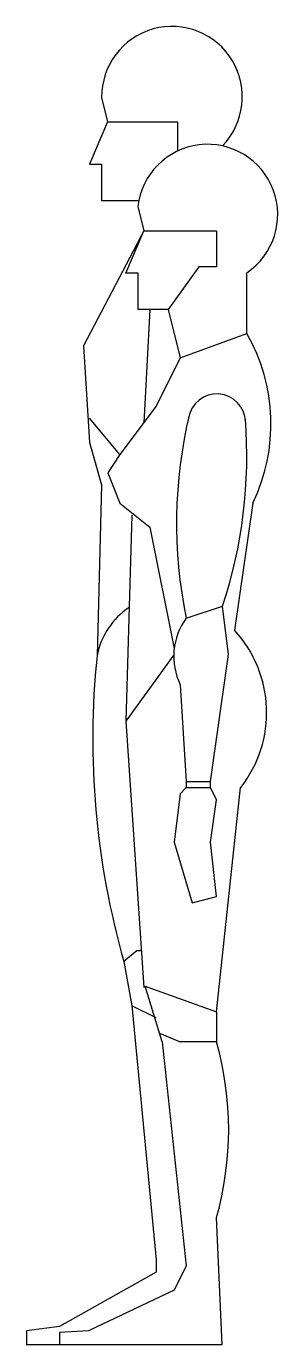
# Model space of a CAD drawing. Extents: x 129.37 to 129.72, y 60.03 to 61.85.
import ezdxf

# ---------------------------------------------------------------- set-up
doc = ezdxf.new("R2010")
doc.units = 0
doc.layers.get('0').update_dxf_attribs({"linetype": 'CONTINUOUS'})

msp = doc.modelspace()

# ---------------------------------------------------------------- linework, layer by layer
for p, q in [((129.4719, 61.7488), (129.4799, 61.7154)), ((129.4799, 61.7154), (129.4549, 61.6569)), ((129.4799, 61.7154), (129.5768, 61.7154)), ((129.5768, 61.7154), (129.5768, 61.6749)), ((129.6724, 61.423), (129.6724, 61.507)), ((129.5387, 61.4564), (129.53, 61.3)), ((129.5805, 61.3896), (129.6724, 61.423)), ((129.497, 61.256), (129.4552, 61.3061)), ((129.5137, 61.1724), (129.5053, 60.8884)), ((129.5889, 61.0304), (129.639, 61.0471)), ((129.5889, 60.8048), (129.6223, 60.8048)), ((129.5889, 60.7965), (129.6223, 60.7965)), ((129.6306, 60.4874), (129.664, 60.7965)), ((129.5211, 60.5719), (129.5026, 60.5567)), ((129.5211, 60.5719), (129.5269, 60.5719)), ((129.5026, 60.5567), (129.5137, 60.4955)), ((129.5554, 60.4456), (129.532, 60.5224)), ((129.5137, 60.4958), (129.5471, 60.1449)), ((129.5471, 60.479), (129.5137, 60.4955)), ((129.5518, 60.4577), (129.5805, 60.4456)), ((129.5554, 60.4456), (129.5889, 60.1365)), ((129.6306, 60.4456), (129.5805, 60.4456)), ((129.5471, 60.1449), (129.5471, 60.1282)), ((129.5889, 60.1365), (129.5722, 60.1031)), ((129.5471, 60.1282), (129.4134, 60.053)), ((129.5722, 60.1031), (129.4535, 60.0469)), ((129.4134, 60.053), (129.3678, 60.0469)), ((129.3678, 60.0469), (129.3678, 60.028)), ((129.4535, 60.0469), (129.4134, 60.0446)), ((129.4134, 60.0446), (129.4134, 60.028)), ((129.3678, 60.028), (129.6386, 60.028))]:
    msp.add_line(p, q)
for points in [[(129.4549, 61.6569), (129.4719, 61.6569), (129.4719, 61.6068), (129.5234, 61.6068)], [(129.522, 61.5985), (129.5304, 61.565)], [(129.5304, 61.565), (129.4468, 61.4063), (129.4552, 61.2727), (129.4719, 61.2142), (129.4655, 60.9783)], [(129.5638, 61.4564), (129.5805, 61.3896)], [(129.5805, 61.3896), (129.5471, 61.3228), (129.497, 61.256), (129.4803, 61.2309), (129.497, 61.1891), (129.5387, 61.1557), (129.5722, 60.9886)], [(129.6808, 61.1891), (129.6557, 61.0137)], [(129.5805, 60.9385), (129.5889, 60.8048), (129.5889, 60.7965), (129.5805, 60.7881), (129.5722, 60.7213), (129.5972, 60.6378), (129.6306, 60.6461), (129.6223, 60.7213), (129.6306, 60.7798), (129.6223, 60.7965), (129.6223, 60.8048), (129.6473, 60.9803), (129.639, 61.0471)], [(129.5715, 60.9796), (129.5053, 60.8884), (129.5304, 60.5208)], [(129.532, 60.5224), (129.6306, 60.4874), (129.6306, 60.4456)], [(129.6386, 60.028), (129.6306, 60.2034)]]:
    msp.add_lwpolyline(points)
msp.add_lwpolyline([(129.5223, 61.4564), (129.5223, 61.5066), (129.5053, 61.5066), (129.5304, 61.565), (129.6306, 61.565), (129.6306, 61.5149), (129.6063, 61.5149), (129.5638, 61.4564)], close=True)
for centre, radius, start, end in [((129.5691, 61.7497), 0.0972, 315.9036, 180.4936), ((129.6183, 61.5873), 0.0969, 303.9526, 173.4111), ((129.457, 61.2982), 0.2489, 334.0053, 30.0856), ((129.6311, 61.3003), 0.0395, 2.1492, 170.5074), ((130.2204, 61.1611), 0.645, 166.4737, 191.6896), ((129.0189, 61.2534), 0.6536, 341.5978, 4.5142), ((129.5673, 60.9589), 0.1036, 123.6225, 169.2326), ((129.6604, 60.9776), 0.0889, 143.5418, 206.0693), ((129.532, 60.9002), 0.1679, 321.8506, 42.5546), ((130.5741, 60.8635), 1.1145, 174.0866, 195.9749), ((129.2046, 60.3245), 0.4429, 344.1288, 15.8712)]:
    msp.add_arc(centre, radius, start, end)

doc.saveas('drawing.dxf')
